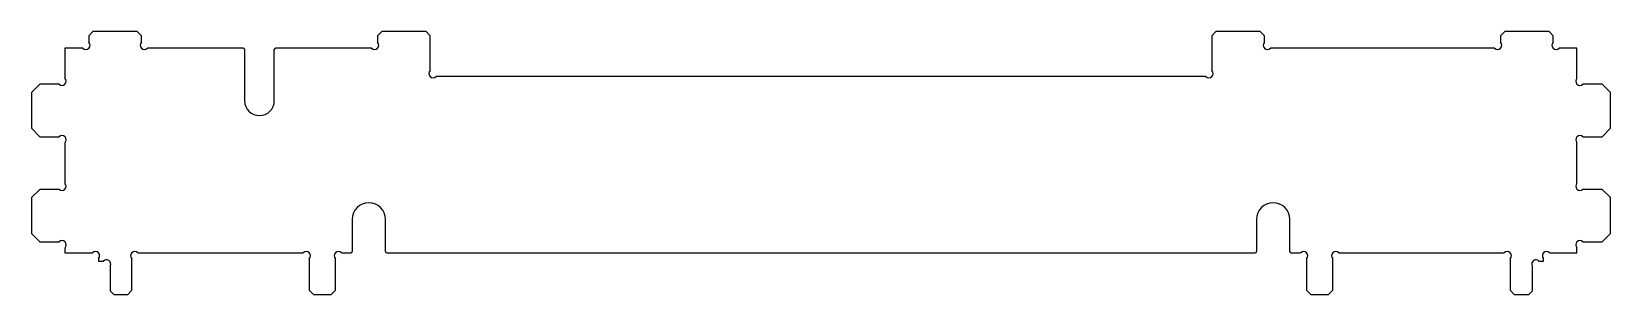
# Model space of a CAD drawing. Header units: inches. Extents: x -5.8 to 6.1, y -2.7 to -0.7.
import ezdxf

# ---------------------------------------------------------------- set-up
doc = ezdxf.new("R2010")
doc.units = ezdxf.units.IN
doc.header["$MEASUREMENT"] = 0

msp = doc.modelspace()

# ---------------------------------------------------------------- linework, layer by layer
at = {"color": 7, "linetype": 'Continuous', "lineweight": 25}
for p, q in [((-5.302, -0.693), (-5.333, -0.725)), ((-4.97, -0.693), (-5.302, -0.693)), ((-4.939, -0.725), (-4.97, -0.693)), ((-3.142, -0.693), (-3.173, -0.725)), ((-2.81, -0.693), (-3.142, -0.693)), ((-2.779, -0.725), (-2.81, -0.693)), ((3.099, -0.693), (3.068, -0.725)), ((3.431, -0.693), (3.099, -0.693)), ((3.462, -0.725), (3.431, -0.693)), ((5.259, -0.693), (5.228, -0.725)), ((5.591, -0.693), (5.259, -0.693)), ((5.622, -0.725), (5.591, -0.693)), ((-5.511, -0.818), (-5.511, -1.043)), ((-5.377, -0.818), (-5.511, -0.818)), ((-5.333, -0.725), (-5.333, -0.774)), ((-4.939, -0.774), (-4.939, -0.725)), ((-4.177, -0.818), (-4.895, -0.818)), ((-3.217, -0.818), (-3.935, -0.818)), ((-3.173, -0.725), (-3.173, -0.774)), ((-2.779, -0.986), (-2.779, -0.725)), ((3.068, -0.725), (3.068, -0.986)), ((3.462, -0.774), (3.462, -0.725)), ((5.184, -0.818), (3.506, -0.818)), ((5.228, -0.725), (5.228, -0.774)), ((5.622, -0.774), (5.622, -0.725)), ((5.8, -0.818), (5.666, -0.818)), ((5.8, -1.043), (5.8, -0.818)), ((-4.167, -0.828), (-4.167, -1.212)), ((-3.945, -1.212), (-3.945, -0.828)), ((3.024, -1.03), (-2.735, -1.03)), ((-5.698, -1.087), (-5.761, -1.15)), ((-5.761, -1.15), (-5.761, -1.418)), ((-5.555, -1.087), (-5.698, -1.087)), ((5.988, -1.087), (5.844, -1.087)), ((6.05, -1.15), (5.988, -1.087)), ((6.05, -1.418), (6.05, -1.15)), ((-5.761, -1.418), (-5.698, -1.481)), ((-5.698, -1.481), (-5.555, -1.481)), ((-5.511, -1.525), (-5.511, -1.83)), ((5.8, -1.83), (5.8, -1.525)), ((5.844, -1.481), (5.988, -1.481)), ((5.988, -1.481), (6.05, -1.418)), ((-5.698, -1.875), (-5.761, -1.937)), ((-5.555, -1.875), (-5.698, -1.875)), ((5.988, -1.875), (5.844, -1.875)), ((6.05, -1.937), (5.988, -1.875)), ((-5.761, -1.937), (-5.761, -2.206)), ((6.05, -2.206), (6.05, -1.937)), ((-3.363, -2.1), (-3.363, -2.34)), ((-3.113, -2.34), (-3.113, -2.1)), ((3.402, -2.1), (3.402, -2.34)), ((3.652, -2.34), (3.652, -2.1)), ((-5.761, -2.206), (-5.698, -2.268)), ((5.988, -2.268), (6.05, -2.206)), ((-5.698, -2.268), (-5.555, -2.268)), ((-5.511, -2.312), (-5.511, -2.35)), ((-5.511, -2.35), (-5.305, -2.35)), ((-4.967, -2.35), (-3.729, -2.35)), ((-3.443, -2.35), (-3.373, -2.35)), ((-3.103, -2.35), (3.392, -2.35)), ((3.662, -2.35), (3.732, -2.35)), ((4.018, -2.35), (5.256, -2.35)), ((5.594, -2.35), (5.8, -2.35)), ((5.8, -2.35), (5.8, -2.312)), ((5.844, -2.268), (5.988, -2.268)), ((-5.261, -2.394), (-5.261, -2.412)), ((-5.261, -2.412), (-5.222, -2.412)), ((-5.171, -2.637), (-5.171, -2.448)), ((-5.011, -2.631), (-5.011, -2.394)), ((-3.684, -2.394), (-3.684, -2.631)), ((-3.488, -2.631), (-3.488, -2.394)), ((3.777, -2.394), (3.777, -2.631)), ((3.973, -2.631), (3.973, -2.394)), ((5.3, -2.394), (5.3, -2.631)), ((5.464, -2.448), (5.464, -2.637)), ((5.515, -2.412), (5.55, -2.412)), ((5.55, -2.412), (5.55, -2.394)), ((-5.171, -2.637), (-5.146, -2.662)), ((-5.146, -2.662), (-5.042, -2.662)), ((-5.042, -2.662), (-5.011, -2.631)), ((-3.684, -2.631), (-3.653, -2.662)), ((-3.653, -2.662), (-3.519, -2.662)), ((-3.519, -2.662), (-3.488, -2.631)), ((3.777, -2.631), (3.808, -2.662)), ((3.808, -2.662), (3.942, -2.662)), ((3.942, -2.662), (3.973, -2.631)), ((5.3, -2.631), (5.331, -2.662)), ((5.331, -2.662), (5.439, -2.662)), ((5.439, -2.662), (5.464, -2.637))]:
    msp.add_line(p, q, dxfattribs=at)
for centre, radius, start, end in [((-5.355, -0.796), 0.0312, 225, 45), ((-4.917, -0.796), 0.0313, 135, 315), ((-4.177, -0.828), 0.01, 360, 90), ((-3.935, -0.828), 0.01, 90, 180), ((-3.195, -0.796), 0.0312, 225, 45), ((3.484, -0.796), 0.0312, 135, 315), ((5.206, -0.796), 0.0312, 225, 45), ((5.644, -0.796), 0.0312, 135, 315), ((-5.533, -1.065), 0.0312, 225, 45), ((-2.757, -1.008), 0.0313, 135, 315), ((3.046, -1.008), 0.0312, 225, 45), ((5.822, -1.065), 0.0312, 135, 315), ((-4.056, -1.212), 0.111, 180, 0), ((-5.533, -1.503), 0.0313, 315, 135), ((5.822, -1.503), 0.0313, 45, 225), ((-5.533, -1.852), 0.0312, 225, 45), ((5.822, -1.852), 0.0312, 135, 315), ((-3.238, -2.1), 0.125, 0, 180), ((3.527, -2.1), 0.125, 0, 180), ((-5.533, -2.29), 0.0313, 315, 135), ((-5.283, -2.372), 0.0313, 315, 135), ((-4.989, -2.372), 0.0313, 45, 225), ((-3.706, -2.372), 0.0313, 315, 135), ((-3.465, -2.372), 0.0313, 45, 225), ((-3.373, -2.34), 0.01, 270, 360), ((-3.103, -2.34), 0.01, 180, 270), ((3.392, -2.34), 0.01, 270, 360), ((3.662, -2.34), 0.01, 180, 270), ((3.755, -2.372), 0.0313, 315, 135), ((3.996, -2.372), 0.0313, 45, 225), ((5.278, -2.372), 0.0313, 315, 135), ((5.572, -2.372), 0.0313, 45, 225), ((5.822, -2.29), 0.0313, 45, 225), ((-5.2, -2.434), 0.0313, 334.0409, 135), ((5.493, -2.434), 0.0313, 45, 205.9591)]:
    msp.add_arc(centre, radius, start, end, dxfattribs=at)

doc.saveas('drawing.dxf')
